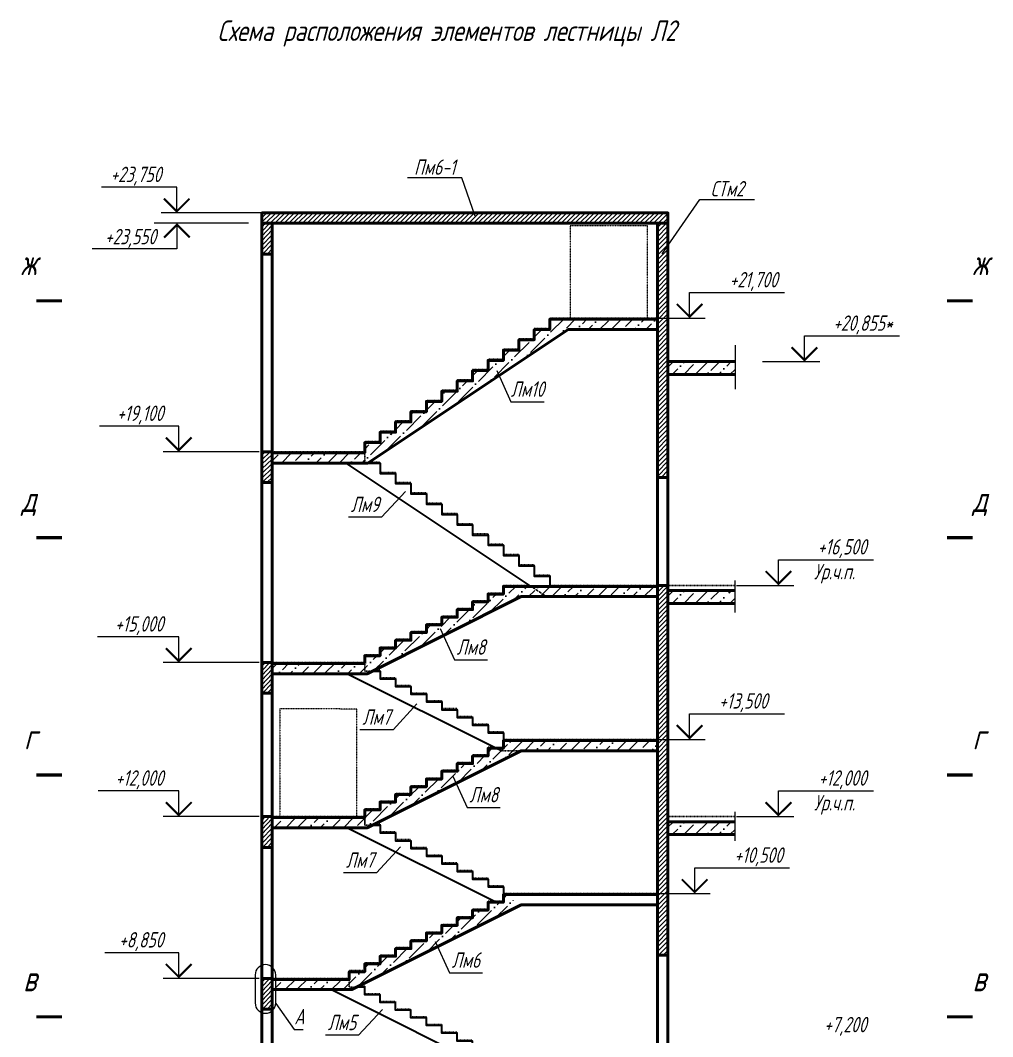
# Model space of a CAD drawing. Header units: millimetres. Extents: x 645 to 249636, y -127504 to 76561.
# Drawn here: x 196116 to 215035, y 56777 to 76561 of the extents above; entities that cross this region are included whole.
import ezdxf
from ezdxf.enums import TextEntityAlignment as Align

# ---------------------------------------------------------------- set-up
doc = ezdxf.new("R2010")
doc.units = ezdxf.units.MM
doc.linetypes.add('JIS_02_0.7', pattern=[1.35, 0.75, -0.6])
doc.linetypes.add('JIS_02_1.0', pattern=[2, 1, -1])
doc.layers.get('Defpoints').update_dxf_attribs({"color": 8})
for name, color, linetype, lineweight in [('лестницы', 52, 'Continuous', 50), ('монолит', 5, 'Continuous', 50), ('размер', 202, 'Continuous', 15)]:
    doc.layers.add(name, color=color, linetype=linetype, lineweight=lineweight)
doc.layers.add('пол', color=7, linetype='JIS_02_1.0')
doc.styles.add('3.0', font='simplex.shx', dxfattribs={"width": 0.7, "oblique": 15, "height": 2.8})
doc.styles.add('UNR Sim', font='simplex.shx', dxfattribs={"width": 0.65})
doc.styles.add('РАБОЧИЙ_шрифт', font='romans.shx', dxfattribs={"width": 0.7, "oblique": 15})
pattern_1 = [(45, (-202146133.344, 200790560.567), (-44.901280605, 44.901280605), [])]
pattern_2 = [(45, (-202145433.344, 200790560.567), (-44.901280605, 44.901280605), [])]
pattern_3 = [(45, (-76629872.03, 51571919.8), (84.18990114, 308.69630416), [396.875, -79.375, 0, -79.375])]

# ---------------------------------------------------------------- blocks, each defined once
blk = doc.blocks.new('vcBlockPos')
at = {"color": 0, "linetype": 'ByBlock', "lineweight": -2, "style": 'UNR Sim'}
blk.add_attdef('ПОЗИЦИЯ', text='', height=378, dxfattribs=at).set_placement((0, 0), align=Align.BOTTOM_CENTER)
at = {"color": 0, "linetype": 'ByBlock', "lineweight": -2, "style": 'UNR Sim', "flags": 1}
blk.add_attdef('КОЛИЧЕСТВО', text='', height=378, dxfattribs=at).set_placement((0, 0), align=Align.RIGHT)
at = {"color": 0, "linetype": 'ByBlock', "lineweight": -2, "style": 'UNR Sim'}
blk.add_attdef('НТЕКСТ', text='', height=378, dxfattribs=at).set_placement((0, 0), align=Align.TOP_CENTER)

msp = doc.modelspace()

# ---------------------------------------------------------------- hatches: boundary and pattern name
h = msp.add_hatch()
h.set_pattern_fill('ANSI36', color=256, scale=50)
h.set_pattern_definition(pattern_3)
h.paths.add_polyline_path([(202815.899, 68142.47), (202815.899, 68342.47), (203115.899, 68342.47), (203115.899, 68542.47), (203415.899, 68542.47), (203415.899, 68742.47), (203715.899, 68742.47), (203715.899, 68942.47), (204015.899, 68942.47), (204015.899, 69142.47), (204315.899, 69142.47), (204315.899, 69342.47), (204615.899, 69342.47), (204615.899, 69542.47), (204915.899, 69542.47), (204915.899, 69742.47), (205215.899, 69742.47), (205215.899, 69942.47), (205515.899, 69942.47), (205515.899, 70142.47), (205815.899, 70142.47), (205815.899, 70342.47), (206115.899, 70342.47), (206115.899, 70542.47), (206415.899, 70542.47), (206415.899, 70742.47), (208515.972, 70742.47), (208515.972, 70542.47), (206776.454, 70542.47), (202876.454, 67942.47), (201015.972, 67942.47), (201015.972, 68142.47)])
h = msp.add_hatch()
h.set_pattern_fill('ANSI36', color=256, scale=50)
h.set_pattern_definition([(45, (-76635172.03, 51571739.8), (84.18990114, 308.69630416), [396.875, -79.375, 0, -79.375])])
h.paths.add_polyline_path([(210022.759, 69667.401), (210022.759, 69917.401), (208715.972, 69917.401), (208715.972, 69667.401)])
h = msp.add_hatch()
h.set_pattern_fill('ANSI36', color=256, scale=50)
h.set_pattern_definition(pattern_3)
h.paths.add_polyline_path([(202815.899, 64042.47), (202815.899, 64192.47), (203115.899, 64192.47), (203115.899, 64342.47), (203415.899, 64342.47), (203415.899, 64492.47), (203715.899, 64492.47), (203715.899, 64642.47), (204015.899, 64642.47), (204015.899, 64792.47), (204315.899, 64792.47), (204315.899, 64942.47), (204615.899, 64942.47), (204615.899, 65092.47), (204915.899, 65092.47), (204915.899, 65242.47), (205215.899, 65242.47), (205215.899, 65392.47), (205515.899, 65392.47), (205515.899, 65542.47), (205815.899, 65542.47), (205515.899, 65542.47), (208515.972, 65542.47), (208515.972, 65342.47), (205863.113, 65342.47), (202863.113, 63842.47), (201015.972, 63842.47), (201015.972, 64042.47)])
h = msp.add_hatch()
h.set_pattern_fill('ANSI36', color=256, scale=50)
h.set_pattern_definition([(45, (-76635172.03, 51567284.8), (84.18990114, 308.69630416), [396.875, -79.375, 0, -79.375])])
h.paths.add_polyline_path([(210022.759, 65454.633), (210022.759, 65462.401), (208715.972, 65462.401), (208715.972, 65212.401), (210022.759, 65212.401), (210022.759, 65254.633), (210022.759, 65344.583), (209722.759, 65354.633)])
h = msp.add_hatch()
h.set_pattern_fill('ANSI36', color=256, scale=50)
h.set_pattern_definition(pattern_3)
h.paths.add_polyline_path([(205515.899, 62542.47), (205815.899, 62542.47), (208515.972, 62542.47), (208515.972, 62342.47), (205863.113, 62342.47), (202863.113, 60842.47), (201015.972, 60842.47), (201015.972, 61042.47), (202515.899, 61042.47), (202815.899, 61042.47), (202815.899, 61192.47), (203115.899, 61192.47), (203115.899, 61342.47), (203415.899, 61342.47), (203415.899, 61492.47), (203715.899, 61492.47), (203715.899, 61642.47), (204015.899, 61642.47), (204015.899, 61792.47), (204315.899, 61792.47), (204315.899, 61942.47), (204615.899, 61942.47), (204615.899, 62092.47), (204915.899, 62092.47), (204915.899, 62242.47), (205215.899, 62242.47), (205215.899, 62392.47), (205515.899, 62392.47)])
h = msp.add_hatch()
h.set_pattern_fill('ANSI36', color=256, scale=50)
h.set_pattern_definition([(45, (-76635172.03, 51562784.6), (84.18990114, 308.69630416), [396.875, -79.375, 0, -79.375])])
h.paths.add_polyline_path([(210022.759, 60712.198), (210022.759, 60962.198), (208715.972, 60962.198), (208715.972, 60712.198)])
h = msp.add_hatch()
h.set_pattern_fill('ANSI36', color=256, scale=50)
h.set_pattern_definition(pattern_3)
edge = h.paths.add_edge_path()
edge.add_line((205515.899, 59542.47), (208515.972, 59542.47))
edge.add_line((208515.972, 59542.47), (208515.972, 59342.47))
edge.add_line((208515.972, 59342.47), (205863.113, 59342.47))
edge.add_line((205863.113, 59342.47), (202563.113, 57692.47))
edge.add_line((202563.113, 57692.47), (201015.972, 57692.47))
edge.add_line((201015.972, 57692.47), (201015.972, 57892.47))
edge.add_line((201015.972, 57892.47), (202215.899, 57892.47))
edge.add_line((202215.899, 57892.47), (202515.899, 57892.47))
edge.add_line((202515.899, 57892.47), (202515.899, 58042.47))
edge.add_line((202515.899, 58042.47), (202815.899, 58042.47))
edge.add_line((202815.899, 58042.47), (202815.899, 58192.47))
edge.add_line((202815.899, 58192.47), (203115.899, 58192.47))
edge.add_line((203115.899, 58192.47), (203115.899, 58342.47))
edge.add_line((203115.899, 58342.47), (203415.899, 58342.47))
edge.add_line((203415.899, 58342.47), (203415.899, 58492.47))
edge.add_line((203415.899, 58492.47), (203715.899, 58492.47))
edge.add_line((203715.899, 58492.47), (203715.899, 58642.47))
edge.add_line((203715.899, 58642.47), (204015.899, 58642.47))
edge.add_line((204015.899, 58642.47), (204015.899, 58792.47))
edge.add_line((204015.899, 58792.47), (204315.899, 58792.47))
edge.add_line((204315.899, 58792.47), (204315.899, 58942.47))
edge.add_line((204315.899, 58942.47), (204615.899, 58942.47))
edge.add_line((204615.899, 58942.47), (204615.899, 59092.47))
edge.add_line((204615.899, 59092.47), (204915.899, 59092.47))
edge.add_line((204915.899, 59092.47), (204915.899, 59242.47))
edge.add_line((204915.899, 59242.47), (205215.899, 59242.47))
edge.add_line((205215.899, 59242.47), (205215.899, 59392.47))
edge.add_line((205215.899, 59392.47), (205515.899, 59392.47))
edge.add_line((205515.899, 59392.47), (205515.899, 59542.47))
edge.add_line((205515.899, 59542.47), (208515.972, 59542.47))
edge.add_line((208515.972, 59542.47), (208515.972, 59342.47))
edge.add_line((208515.972, 59342.47), (205863.113, 59342.47))
at = {"layer": 'размер', "ltscale": 0.05}
h = msp.add_hatch(dxfattribs=at)
h.set_pattern_fill('ANSI31', color=256, scale=20)
h.set_pattern_definition(pattern_1)
h.paths.add_polyline_path([(208715.972, 72612.401), (208715.972, 72812.401), (200815.972, 72812.401), (200815.972, 72612.401)])
h = msp.add_hatch(dxfattribs=at)
h.set_pattern_fill('ANSI31', color=256, scale=20)
h.set_pattern_definition(pattern_1)
h.paths.add_polyline_path([(200815.972, 72591.759), (201015.972, 72596.436), (201015.972, 72612.401), (200815.972, 72612.401)])
h.paths.add_polyline_path([(201015.972, 51452.47), (200815.972, 51452.47), (200815.972, 49062.47), (201015.972, 49062.47)])
h = msp.add_hatch(dxfattribs=at)
h.set_pattern_fill('ANSI31', color=256, scale=20)
h.set_pattern_definition([(45, (-202348817.84, 200745576.3), (-44.901280605, 44.901280605), [])])
h.paths.add_polyline_path([(201015.972, 72612.401), (200815.972, 72612.401), (200815.972, 72012.401), (201015.972, 72012.401)])
h = msp.add_hatch(dxfattribs=at)
h.set_pattern_fill('ANSI31', color=256, scale=20)
h.set_pattern_definition(pattern_2)
h.paths.add_polyline_path([(208715.972, 72612.401), (208515.972, 72612.401), (208515.972, 67662.401), (208715.972, 67662.401)])
h = msp.add_hatch(dxfattribs=at)
h.set_pattern_fill('ANSI31', color=256, scale=20)
h.set_pattern_definition([(45, (-202348817.84, 200741126.37), (-44.901280605, 44.901280605), [])])
h.paths.add_polyline_path([(201015.972, 68162.47), (200815.972, 68162.47), (200815.972, 67562.47), (201015.972, 67562.47)])
h = msp.add_hatch(dxfattribs=at)
h.set_pattern_fill('ANSI31', color=256, scale=20)
h.set_pattern_definition(pattern_2)
h.paths.add_polyline_path([(208715.972, 65562.401), (208515.972, 65562.401), (208515.972, 58362.198), (208715.972, 58362.198)])
h = msp.add_hatch(dxfattribs=at)
h.set_pattern_fill('ANSI31', color=256, scale=20)
h.set_pattern_definition([(45, (-202348817.84, 200737026.3), (-44.901280605, 44.901280605), [])])
h.paths.add_polyline_path([(201015.972, 64062.401), (200815.972, 64062.401), (200815.972, 63462.401), (201015.972, 63462.401)])
h = msp.add_hatch(dxfattribs=at)
h.set_pattern_fill('ANSI31', color=256, scale=20)
h.set_pattern_definition([(45, (-202348817.84, 200734026.3), (-44.901280605, 44.901280605), [])])
h.paths.add_polyline_path([(201015.972, 61062.401), (200815.972, 61062.401), (200815.972, 60462.401), (201015.972, 60462.401)])
h = msp.add_hatch(dxfattribs=at)
h.set_pattern_fill('ANSI31', color=256, scale=20)
h.set_pattern_definition([(45, (-202348817.84, 200730876.3), (-44.901280605, 44.901280605), [])])
h.paths.add_polyline_path([(201015.972, 57912.401), (200815.972, 57912.401), (200815.972, 57312.401), (201015.972, 57312.401)])

# ---------------------------------------------------------------- linework, layer by layer
at = {"layer": 'Defpoints', "color": 1, "linetype": 'JIS_02_0.7', "lineweight": 20, "ltscale": 4}
for p, q in [((208315.972, 72562.47), (206815.972, 72562.47)), ((206815.972, 72562.47), (206815.972, 70762.47)), ((208315.972, 70762.47), (208315.972, 72562.47))]:
    msp.add_line(p, q, dxfattribs=at)
msp.add_lwpolyline([(202665.972, 61062.401), (202665.972, 63155.233), (201165.972, 63157.128), (201165.972, 61057.128)], dxfattribs=at)
at = {"layer": 'лестницы', "ltscale": 0.05}
msp.add_line((208315.972, 70762.47), (208315.972, 70762.47), dxfattribs=at)
at = {"layer": 'монолит', "ltscale": 5}
for p, q in [((200815.972, 72612.401), (200815.972, 47912.47)), ((201015.972, 72612.401), (201015.972, 47912.47)), ((208515.972, 72612.401), (208515.972, 47912.47)), ((208715.972, 72612.401), (208715.972, 47912.47)), ((208515.972, 71760.166), (208515.972, 71960.166)), ((208715.972, 67662.401), (208515.972, 67662.401)), ((208715.972, 65562.401), (208515.972, 65562.401)), ((208715.972, 58362.198), (208515.972, 58362.198))]:
    msp.add_line(p, q, dxfattribs=at)
at = {"layer": 'монолит', "ltscale": 0.05}
for p, q in [((201015.972, 72612.401), (200815.972, 72612.401)), ((200815.972, 72612.401), (200815.972, 72012.401)), ((201015.972, 72012.401), (201015.972, 72612.401)), ((200815.972, 72012.401), (201015.972, 72012.401)), ((201015.972, 68162.47), (200815.972, 68162.47)), ((200815.972, 68162.47), (200815.972, 67562.47)), ((201015.972, 67562.47), (201015.972, 68162.47)), ((200815.972, 67562.47), (201015.972, 67562.47)), ((201015.972, 64062.401), (200815.972, 64062.401)), ((200815.972, 64062.401), (200815.972, 63462.401)), ((201015.972, 63462.401), (201015.972, 64062.401)), ((200815.972, 63462.401), (201015.972, 63462.401)), ((201015.972, 61062.401), (200815.972, 61062.401)), ((200815.972, 61062.401), (200815.972, 60462.401)), ((201015.972, 60462.401), (201015.972, 61062.401)), ((200815.972, 60462.401), (201015.972, 60462.401)), ((201015.972, 57912.401), (200815.972, 57912.401)), ((200815.972, 57912.401), (200815.972, 57312.401)), ((201015.972, 57312.401), (201015.972, 57912.401)), ((200815.972, 57312.401), (201015.972, 57312.401))]:
    msp.add_line(p, q, dxfattribs=at)
at = {"layer": 'монолит', "ltscale": 5}
for points in [[(200815.972, 72612.401), (208715.972, 72612.401), (208715.972, 72812.401), (200815.972, 72812.401)], [(202815.899, 68142.47), (202815.899, 68342.47), (203115.899, 68342.47), (203115.899, 68542.47), (203415.899, 68542.47), (203415.899, 68742.47), (203715.899, 68742.47), (203715.899, 68942.47), (204015.899, 68942.47), (204015.899, 69142.47), (204315.899, 69142.47), (204315.899, 69342.47), (204615.899, 69342.47), (204615.899, 69542.47), (204915.899, 69542.47), (204915.899, 69742.47), (205215.899, 69742.47), (205215.899, 69942.47), (205515.899, 69942.47), (205515.899, 70142.47), (205815.899, 70142.47), (205815.899, 70342.47), (206115.899, 70342.47), (206115.899, 70542.47), (206415.899, 70542.47), (206415.899, 70742.47), (208515.972, 70742.47), (208515.972, 70542.47), (206776.454, 70542.47), (202876.454, 67942.47), (201015.972, 67942.47), (201015.972, 68142.47)], [(202815.899, 64042.47), (202815.899, 64192.47), (203115.899, 64192.47), (203115.899, 64342.47), (203415.899, 64342.47), (203415.899, 64492.47), (203715.899, 64492.47), (203715.899, 64642.47), (204015.899, 64642.47), (204015.899, 64792.47), (204315.899, 64792.47), (204315.899, 64942.47), (204615.899, 64942.47), (204615.899, 65092.47), (204915.899, 65092.47), (204915.899, 65242.47), (205215.899, 65242.47), (205215.899, 65392.47), (205515.899, 65392.47), (205515.899, 65542.47), (205815.899, 65542.47), (205515.899, 65542.47), (208515.972, 65542.47), (208515.972, 65342.47), (205863.113, 65342.47), (205863.113, 65342.47), (205863.113, 65342.47), (205863.113, 65342.47), (202863.113, 63842.47), (201015.972, 63842.47), (201015.972, 64042.47), (201015.972, 64042.47)], [(205515.899, 62542.47), (205515.899, 62542.47), (205815.899, 62542.47), (208515.972, 62542.47), (208515.972, 62342.47), (205863.113, 62342.47), (202863.113, 60842.47), (201015.972, 60842.47), (201015.972, 61042.47), (202515.899, 61042.47), (202815.899, 61042.47), (202815.899, 61192.47), (203115.899, 61192.47), (203115.899, 61342.47), (203415.899, 61342.47), (203415.899, 61492.47), (203715.899, 61492.47), (203715.899, 61642.47), (204015.899, 61642.47), (204015.899, 61792.47), (204315.899, 61792.47), (204315.899, 61942.47), (204615.899, 61942.47), (204615.899, 62092.47), (204915.899, 62092.47), (204915.899, 62242.47), (205215.899, 62242.47), (205215.899, 62392.47), (205515.899, 62392.47)]]:
    msp.add_lwpolyline(points, close=True, dxfattribs=at)
for points in [[(210022.759, 69667.401), (208715.972, 69667.401), (208715.972, 69667.401), (208715.972, 69917.401), (210022.759, 69917.401)], [(210022.759, 65212.401), (208715.972, 65212.401), (208715.972, 65212.401), (208715.972, 65462.401), (210022.759, 65462.401)], [(210022.759, 60712.198), (208715.972, 60712.198), (208715.972, 60712.198), (208715.972, 60962.198), (210022.759, 60962.198)], [(205515.899, 59542.47), (205515.899, 59542.47), (205515.899, 59542.47), (208515.972, 59542.47), (208515.972, 59342.47), (205863.113, 59342.47), (202563.113, 57692.47), (201015.972, 57692.47), (201015.972, 57892.47), (202215.899, 57892.47), (202515.899, 57892.47), (202515.899, 58042.47), (202815.899, 58042.47), (202815.899, 58192.47), (203115.899, 58192.47), (203115.899, 58342.47), (203415.899, 58342.47), (203415.899, 58492.47), (203715.899, 58492.47), (203715.899, 58642.47), (204015.899, 58642.47), (204015.899, 58792.47), (204315.899, 58792.47), (204315.899, 58942.47), (204615.899, 58942.47), (204615.899, 59092.47), (204915.899, 59092.47), (204915.899, 59242.47), (205215.899, 59242.47), (205215.899, 59392.47), (205215.899, 59392.47), (205515.899, 59392.47), (205515.899, 59542.47), (205515.899, 59542.47), (208515.972, 59542.47), (208515.972, 59342.47), (205863.113, 59342.47)]]:
    msp.add_lwpolyline(points, dxfattribs=at)
at = {"layer": 'монолит', "lineweight": 30, "ltscale": 5}
for points in [[(206055.344, 65542.47), (202455.344, 67942.47)], [(202876.454, 67942.47), (203115.899, 67942.47), (203115.899, 67742.47), (203415.899, 67742.47), (203415.899, 67542.47), (203715.899, 67542.47), (203715.899, 67342.47), (204015.899, 67342.47), (204015.899, 67142.47), (204315.899, 67142.47), (204315.899, 66942.47), (204615.899, 66942.47), (204615.899, 66742.47), (204915.899, 66742.47), (204915.899, 66542.47), (205215.899, 66542.47), (205215.899, 66342.47), (205515.899, 66342.47), (205515.899, 66142.47), (205815.899, 66142.47), (205815.899, 65942.47), (206115.899, 65942.47), (206115.899, 65742.47), (206415.899, 65742.47), (206415.899, 65562.401)], [(205368.685, 62392.47), (202468.685, 63842.47)], [(202963.113, 63892.47), (203115.899, 63892.47), (203115.899, 63742.47), (203415.899, 63742.47), (203415.899, 63592.47), (203715.899, 63592.47), (203715.899, 63442.47), (204015.899, 63442.47), (204015.899, 63292.47), (204315.899, 63292.47), (204315.899, 63142.47), (204615.899, 63142.47), (204615.899, 62992.47), (204915.899, 62992.47), (204915.899, 62842.47), (205215.899, 62842.47), (205215.899, 62692.47), (205515.899, 62692.47), (205515.899, 62542.47), (208515.972, 62542.47), (208515.972, 62342.47), (205863.113, 62342.47)], [(205368.685, 59392.47), (202468.685, 60842.47)], [(202963.113, 60892.47), (203115.899, 60892.47), (203115.899, 60742.47), (203415.899, 60742.47), (203415.899, 60592.47), (203715.899, 60592.47), (203715.899, 60442.47), (204015.899, 60442.47), (204015.899, 60292.47), (204315.899, 60292.47), (204315.899, 60142.47), (204615.899, 60142.47), (204615.899, 59992.47), (204915.899, 59992.47), (204915.899, 59842.47), (205215.899, 59842.47), (205215.899, 59692.47), (205515.899, 59692.47), (205515.899, 59542.47)], [(202168.685, 57692.47), (205468.685, 56042.47), (205815.899, 56042.47)], [(206115.899, 56242.47), (205515.899, 56242.47), (205515.899, 56392.47), (205215.899, 56392.47), (205215.899, 56542.47), (204915.899, 56542.47), (204915.899, 56692.47), (204615.899, 56692.47), (204615.899, 56842.47), (204315.899, 56842.47), (204315.899, 56992.47), (204015.899, 56992.47), (204015.899, 57142.47), (203715.899, 57142.47), (203715.899, 57292.47), (203415.899, 57292.47), (203415.899, 57442.47), (203115.899, 57442.47), (203115.899, 57592.47), (202815.899, 57592.47), (202815.899, 57742.47), (202663.113, 57742.47)]]:
    msp.add_lwpolyline(points, dxfattribs=at)
at = {"layer": 'пол'}
for p, q in [((202815.899, 68142.47), (202815.899, 67942.47)), ((206055.344, 65542.47), (206355.344, 65342.47)), ((208715.972, 65562.401), (210022.759, 65562.401)), ((202963.113, 63892.47), (202815.899, 63892.47)), ((205368.685, 62392.47), (205468.685, 62342.47)), ((205468.685, 62342.47), (205863.113, 62342.47)), ((208715.972, 61062.198), (210022.759, 61062.198)), ((202963.113, 60892.47), (202815.899, 60892.47))]:
    msp.add_line(p, q, dxfattribs=at)
for points in [[(208515.972, 70762.47), (206415.899, 70762.47), (206415.899, 70562.47), (206115.899, 70562.47), (206115.899, 70362.47), (205815.899, 70362.47), (205815.899, 70162.47), (205515.899, 70162.47), (205515.899, 69962.47), (205215.899, 69962.47), (205215.899, 69762.47), (204915.899, 69762.47), (204915.899, 69562.47), (204615.899, 69562.47), (204615.899, 69362.47), (204315.899, 69362.47), (204315.899, 69162.47), (204015.899, 69162.47), (204015.899, 68962.47), (203715.899, 68962.47), (203715.899, 68762.47), (203415.899, 68762.47), (203415.899, 68562.47), (203115.899, 68562.47), (203115.899, 68362.47), (202815.899, 68362.47), (202815.899, 68162.47)], [(201015.972, 68162.47), (202815.899, 68162.47), (202815.899, 67962.47)], [(202906.454, 67962.47), (203115.899, 67962.47), (203115.899, 67762.47), (203415.899, 67762.47), (203415.899, 67562.47), (203715.899, 67562.47), (203715.899, 67362.47), (204015.899, 67362.47), (204015.899, 67162.47), (204315.899, 67162.47), (204315.899, 66962.47), (204615.899, 66962.47), (204615.899, 66762.47), (204915.899, 66762.47), (204915.899, 66562.47), (205215.899, 66562.47), (205215.899, 66362.47), (205515.899, 66362.47), (205515.899, 66162.47), (205815.899, 66162.47), (205815.899, 65962.47), (206115.899, 65962.47), (206115.899, 65762.47), (206415.899, 65762.47), (206415.899, 65562.47)], [(202815.899, 64062.401), (202815.899, 64212.401), (203115.899, 64212.401), (203115.899, 64362.401), (203415.899, 64362.401), (203415.899, 64512.401), (203715.899, 64512.401), (203715.899, 64662.401), (204015.899, 64662.401), (204015.899, 64812.401), (204315.899, 64812.401), (204315.899, 64962.401), (204615.899, 64962.401), (204615.899, 65112.401), (204915.899, 65112.401), (204915.899, 65262.401), (205215.899, 65262.401), (205215.899, 65412.401), (205515.899, 65412.401), (205515.899, 65562.401), (206025.448, 65562.401)], [(206415.899, 65562.401), (208515.972, 65562.401)], [(202815.899, 63892.47), (202815.899, 64062.401), (201015.972, 64062.401)], [(205515.899, 62562.401), (205515.899, 62712.401), (205215.899, 62712.401), (205215.899, 62862.401), (204915.899, 62862.401), (204915.899, 63012.401), (204615.899, 63012.401), (204615.899, 63162.401), (204315.899, 63162.401), (204315.899, 63312.401), (204015.899, 63312.401), (204015.899, 63462.401), (203715.899, 63462.401), (203715.899, 63612.401), (203415.899, 63612.401), (203415.899, 63762.401), (203115.899, 63762.401), (203115.899, 63912.401), (203002.974, 63912.401)], [(205515.899, 62542.47), (205515.899, 62562.401), (208515.972, 62562.401)], [(202815.899, 61062.401), (202815.899, 61212.401), (203115.899, 61212.401), (203115.899, 61362.401), (203415.899, 61362.401), (203415.899, 61512.401), (203715.899, 61512.401), (203715.899, 61662.401), (204015.899, 61662.401), (204015.899, 61812.401), (204315.899, 61812.401), (204315.899, 61962.401), (204615.899, 61962.401), (204615.899, 62112.401), (204915.899, 62112.401), (204915.899, 62262.401), (205215.899, 62262.401), (205215.899, 62412.401), (205328.824, 62412.401)], [(202815.899, 60912.401), (202815.899, 61062.401), (201015.972, 61062.401)], [(202815.899, 61042.47), (202815.899, 60892.47)], [(205515.899, 59562.401), (205515.899, 59712.401), (205215.899, 59712.401), (205215.899, 59862.401), (204915.899, 59862.401), (204915.899, 60012.401), (204615.899, 60012.401), (204615.899, 60162.401), (204315.899, 60162.401), (204315.899, 60312.401), (204015.899, 60312.401), (204015.899, 60462.401), (203715.899, 60462.401), (203715.899, 60612.401), (203415.899, 60612.401), (203415.899, 60762.401), (203115.899, 60762.401), (203115.899, 60912.401), (203002.974, 60912.401)], [(205515.899, 59542.47), (205515.899, 59562.401), (208515.972, 59562.401)], [(202515.899, 57912.401), (202515.899, 58062.401), (202815.899, 58062.401), (202815.899, 58212.401), (203115.899, 58212.401), (203115.899, 58362.401), (203415.899, 58362.401), (203415.899, 58512.401), (203715.899, 58512.401), (203715.899, 58662.401), (204015.899, 58662.401), (204015.899, 58812.401), (204315.899, 58812.401), (204315.899, 58962.401), (204615.899, 58962.401), (204615.899, 59112.401), (204915.899, 59112.401), (204915.899, 59262.401), (205215.899, 59262.401), (205215.899, 59412.401), (205515.899, 59412.401)], [(202515.899, 57892.47), (202515.899, 57912.401), (201015.972, 57912.401)], [(202663.113, 57742.47), (202515.899, 57742.47), (202515.899, 57892.47)], [(205515.899, 56262.401), (205515.899, 56412.401), (205215.899, 56412.401), (205215.899, 56562.401), (204915.899, 56562.401), (204915.899, 56712.401), (204615.899, 56712.401), (204615.899, 56862.401), (204315.899, 56862.401), (204315.899, 57012.401), (204015.899, 57012.401), (204015.899, 57162.401), (203715.899, 57162.401), (203715.899, 57312.401), (203415.899, 57312.401), (203415.899, 57462.401), (203115.899, 57462.401), (203115.899, 57612.401), (202815.899, 57612.401), (202815.899, 57762.401), (202702.974, 57762.401)]]:
    msp.add_lwpolyline(points, dxfattribs=at)
at = {"layer": 'размер'}
for p, q in [((201413.552, 72812.401), (198858.223, 72812.401)), ((200556.184, 72612.401), (198721.38, 72612.401)), ((208323.165, 70762.47), (209438.623, 70762.47)), ((210557.035, 69917.401), (211672.493, 69917.401)), ((200765.972, 68162.47), (198898.284, 68162.47)), ((210051.354, 65562.401), (211166.812, 65562.401)), ((200765.972, 64062.401), (198898.284, 64062.401)), ((208323.165, 62562.401), (209438.623, 62562.401)), ((200765.972, 61062.401), (198898.284, 61062.401)), ((210051.354, 61062.198), (211166.812, 61062.198)), ((208421.453, 59562.401), (209536.911, 59562.401)), ((200765.972, 57912.401), (198898.284, 57912.401))]:
    msp.add_line(p, q, dxfattribs=at)
at = {"layer": 'размер', "ltscale": 0.05}
for p, q in [((210022.759, 70234.845), (210022.759, 69381.576)), ((210022.759, 65034.13), (210022.759, 65655.037)), ((210022.759, 60589.473), (210022.759, 61156.042))]:
    msp.add_line(p, q, dxfattribs=at)
at = {"layer": 'размер'}
for points in [[(204965.258, 72749.924), (204708.272, 73493.759), (203648.272, 73493.759)], [(199158.223, 72812.401), (199158.223, 73312.401), (197698.223, 73312.401)], [(208602.987, 72013.989), (209339.414, 73073.932), (210399.414, 73073.932)], [(199162.9, 72612.401), (199162.9, 72112.401), (197513.736, 72112.401)], [(209138.623, 70762.47), (209138.623, 71262.47), (210985.29, 71262.47)], [(211372.493, 69917.401), (211372.493, 70417.401), (213219.16, 70417.401)], [(199198.284, 68162.47), (199198.284, 68662.47), (197659.039, 68662.47)], [(203611.837, 67392.647), (203145.224, 66888.628), (202500.151, 66888.628)], [(210866.812, 65562.401), (210866.812, 66062.401), (212713.479, 66062.401)], [(199198.284, 64062.401), (199198.284, 64562.401), (197619.588, 64562.401)], [(203833.8, 63253.433), (203367.187, 62749.414), (202722.114, 62749.414)], [(209138.623, 62562.401), (209138.623, 63062.401), (210985.29, 63062.401)], [(199198.284, 61062.401), (199198.284, 61562.401), (197631.874, 61562.401)], [(210866.812, 61062.198), (210866.812, 61562.198), (212713.479, 61562.198)], [(203513.676, 60469.718), (203047.063, 59965.699), (202401.989, 59965.699)], [(209236.911, 59562.401), (209236.911, 60062.401), (211083.578, 60062.401)], [(199198.284, 57912.401), (199198.284, 58412.401), (197760.491, 58412.401)], [(201085.529, 57421.986), (201441.556, 56917.688), (201621.556, 56917.688)], [(203163.293, 57307.662), (202696.681, 56803.643), (202051.607, 56803.643)]]:
    msp.add_lwpolyline(points, dxfattribs=at)
for points, format in [([(199408.223, 73090.681, 40, 40, 0), (199158.223, 72840.681, 40, 40, 0), (198908.223, 73090.681, 40, 40, 0)], "xyseb"), ([(199412.9, 72334.121, 40, 40, 0), (199162.9, 72584.121, 40, 40, 0), (198912.9, 72334.121, 40, 40, 0)], "xyseb"), ([(196927.105, 71099.539, 60, 60, 0), (196427.105, 71099.539, 60, 60, 0), (196627.105, 71099.539, 0, 80, 0), (196627.105, 71399.539, 0, 0, 0), (196627.105, 71899.539, 0, 0, 0)], "xyseb"), ([(214143.348, 71099.539, 60, 60, 0), (214643.348, 71099.539, 60, 60, 0), (214443.348, 71099.539, 0, 80, 0), (214443.348, 71399.539, 0, 0, 0), (214443.348, 71899.539, 0, 0, 0)], "xyseb"), ([(208888.623, 71040.75, 40, 40, 0), (209138.623, 70790.75, 40, 40, 0), (209388.623, 71040.75, 40, 40, 0)], "xyseb"), ([(211122.493, 70195.681, 40, 40, 0), (211372.493, 69945.681, 40, 40, 0), (211622.493, 70195.681, 40, 40, 0)], "xyseb"), ([(199448.284, 68440.75, 40, 40, 0), (199198.284, 68190.75, 40, 40, 0), (198948.284, 68440.75, 40, 40, 0)], "xyseb"), ([(196927.105, 66491.139, 60, 60, 0), (196427.105, 66491.139, 60, 60, 0), (196627.105, 66491.139, 0, 80, 0), (196627.105, 66791.139, 0, 0, 0), (196627.105, 67291.139, 0, 0, 0)], "xyseb"), ([(214143.348, 66491.139, 60, 60, 0), (214643.348, 66491.139, 60, 60, 0), (214443.348, 66491.139, 0, 80, 0), (214443.348, 66791.139, 0, 0, 0), (214443.348, 67291.139, 0, 0, 0)], "xyseb"), ([(210616.812, 65840.681, 40, 40, 0), (210866.812, 65590.681, 40, 40, 0), (211116.812, 65840.681, 40, 40, 0)], "xyseb"), ([(199448.284, 64340.681, 40, 40, 0), (199198.284, 64090.681, 40, 40, 0), (198948.284, 64340.681, 40, 40, 0)], "xyseb"), ([(208888.623, 62840.681, 40, 40, 0), (209138.623, 62590.681, 40, 40, 0), (209388.623, 62840.681, 40, 40, 0)], "xyseb"), ([(196927.105, 61870.766, 60, 60, 0), (196427.105, 61870.766, 60, 60, 0), (196627.105, 61870.766, 0, 80, 0), (196627.105, 62170.766, 0, 0, 0), (196627.105, 62670.766, 0, 0, 0)], "xyseb"), ([(214143.348, 61870.766, 60, 60, 0), (214643.348, 61870.766, 60, 60, 0), (214443.348, 61870.766, 0, 80, 0), (214443.348, 62170.766, 0, 0, 0), (214443.348, 62670.766, 0, 0, 0)], "xyseb"), ([(199448.284, 61340.681, 40, 40, 0), (199198.284, 61090.681, 40, 40, 0), (198948.284, 61340.681, 40, 40, 0)], "xyseb"), ([(210616.812, 61340.478, 40, 40, 0), (210866.812, 61090.478, 40, 40, 0), (211116.812, 61340.478, 40, 40, 0)], "xyseb"), ([(208986.911, 59840.681, 40, 40, 0), (209236.911, 59590.681, 40, 40, 0), (209486.911, 59840.681, 40, 40, 0)], "xyseb"), ([(199448.284, 58190.681, 40, 40, 0), (199198.284, 57940.681, 40, 40, 0), (198948.284, 58190.681, 40, 40, 0)], "xyseb"), ([(201085.816, 57432.726), (201085.816, 57978.591, 1), (200684.704, 57978.591), (200684.704, 57432.726, 1), (201085.816, 57432.726)], "xyb"), ([(196927.105, 57161.452, 60, 60, 0), (196427.105, 57161.452, 60, 60, 0), (196627.105, 57161.452, 0, 80, 0), (196627.105, 57461.452, 0, 0, 0), (196627.105, 57961.452, 0, 0, 0)], "xyseb"), ([(214143.348, 57161.452, 60, 60, 0), (214643.348, 57161.452, 60, 60, 0), (214443.348, 57161.452, 0, 80, 0), (214443.348, 57461.452, 0, 0, 0), (214443.348, 57961.452, 0, 0, 0)], "xyseb")]:
    msp.add_lwpolyline(points, format=format, dxfattribs=at)
at = {"layer": 'размер', "ltscale": 0.05}
for points in [[(205384.668, 69742.722), (205661.723, 69132.451), (206306.796, 69132.451)], [(204285.615, 64722.041), (204562.67, 64111.771), (205207.743, 64111.771)], [(204533.158, 61848.261), (204810.212, 61237.991), (205455.286, 61237.991)], [(204186.631, 58629.214), (204463.685, 58018.943), (205108.758, 58018.943)]]:
    msp.add_lwpolyline(points, dxfattribs=at)

# ---------------------------------------------------------------- block references
at = {"layer": 'размер', "color": 1, "lineweight": 30}
ref = msp.add_blockref('vcBlockPos', (204178.272, 73493.759), dxfattribs=dict(at, xscale=-100, yscale=100, zscale=100))
ref.add_attrib('ПОЗИЦИЯ', 'Пм6-1', dxfattribs={"layer": '0', "color": 0, "linetype": 'ByBlock', "lineweight": -2, "height": 300, "style": '3.0', "oblique": 15, "width": 0.7}).set_placement((204178.272, 73553.759), align=Align.CENTER)
ref = msp.add_blockref('vcBlockPos', (209869.414, 73073.932), dxfattribs=dict(at, xscale=100, yscale=100, zscale=100))
ref.add_attrib('ПОЗИЦИЯ', 'СТм2', dxfattribs={"layer": '0', "color": 0, "linetype": 'ByBlock', "lineweight": -2, "height": 300, "style": '3.0', "oblique": 15, "width": 0.7}).set_placement((209869.414, 73133.932), align=Align.CENTER)
at = {"layer": 'размер', "lineweight": 30}
ref = msp.add_blockref('vcBlockPos', (205984.26, 69132.451), dxfattribs=dict(at, xscale=-100, yscale=100, zscale=100))
ref.add_attrib('ПОЗИЦИЯ', 'Лм10', dxfattribs={"layer": '0', "color": 0, "linetype": 'ByBlock', "lineweight": -2, "height": 300, "style": 'РАБОЧИЙ_шрифт', "oblique": 15, "width": 0.7}).set_placement((205984.26, 69232.451), align=Align.CENTER)
ref = msp.add_blockref('vcBlockPos', (202822.688, 66888.628), dxfattribs=dict(at, xscale=-100, yscale=100, zscale=100))
ref.add_attrib('ПОЗИЦИЯ', 'Лм9', dxfattribs={"layer": '0', "color": 0, "linetype": 'ByBlock', "lineweight": -2, "height": 300, "style": 'РАБОЧИЙ_шрифт', "oblique": 15, "width": 0.7}).set_placement((202822.688, 66988.628), align=Align.CENTER)
ref = msp.add_blockref('vcBlockPos', (204885.207, 64111.771), dxfattribs=dict(at, xscale=-100, yscale=100, zscale=100))
ref.add_attrib('ПОЗИЦИЯ', 'Лм8', dxfattribs={"layer": '0', "color": 0, "linetype": 'ByBlock', "lineweight": -2, "height": 300, "style": 'РАБОЧИЙ_шрифт', "oblique": 15, "width": 0.7}).set_placement((204885.207, 64211.771), align=Align.CENTER)
ref = msp.add_blockref('vcBlockPos', (203044.651, 62749.414), dxfattribs=dict(at, xscale=-100, yscale=100, zscale=100))
ref.add_attrib('ПОЗИЦИЯ', 'Лм7', dxfattribs={"layer": '0', "color": 0, "linetype": 'ByBlock', "lineweight": -2, "height": 300, "style": 'РАБОЧИЙ_шрифт', "oblique": 15, "width": 0.7}).set_placement((203044.651, 62849.414), align=Align.CENTER)
ref = msp.add_blockref('vcBlockPos', (205132.749, 61237.991), dxfattribs=dict(at, xscale=-100, yscale=100, zscale=100))
ref.add_attrib('ПОЗИЦИЯ', 'Лм8', dxfattribs={"layer": '0', "color": 0, "linetype": 'ByBlock', "lineweight": -2, "height": 300, "style": 'РАБОЧИЙ_шрифт', "oblique": 15, "width": 0.7}).set_placement((205132.749, 61337.991), align=Align.CENTER)
ref = msp.add_blockref('vcBlockPos', (202724.526, 59965.699), dxfattribs=dict(at, xscale=-100, yscale=100, zscale=100))
ref.add_attrib('ПОЗИЦИЯ', 'Лм7', dxfattribs={"layer": '0', "color": 0, "linetype": 'ByBlock', "lineweight": -2, "height": 300, "style": 'РАБОЧИЙ_шрифт', "oblique": 15, "width": 0.7}).set_placement((202724.526, 60065.699), align=Align.CENTER)
ref = msp.add_blockref('vcBlockPos', (204786.222, 58018.943), dxfattribs=dict(at, xscale=-100, yscale=100, zscale=100))
ref.add_attrib('ПОЗИЦИЯ', 'Лм6', dxfattribs={"layer": '0', "color": 0, "linetype": 'ByBlock', "lineweight": -2, "height": 300, "style": 'РАБОЧИЙ_шрифт', "oblique": 15, "width": 0.7}).set_placement((204786.222, 58118.943), align=Align.CENTER)
ref = msp.add_blockref('vcBlockPos', (202374.144, 56803.643), dxfattribs=dict(at, xscale=-100, yscale=100, zscale=100))
ref.add_attrib('ПОЗИЦИЯ', 'Лм5', dxfattribs={"layer": '0', "color": 0, "linetype": 'ByBlock', "lineweight": -2, "height": 300, "style": 'РАБОЧИЙ_шрифт', "oblique": 15, "width": 0.7}).set_placement((202374.144, 56903.643), align=Align.CENTER)

# ---------------------------------------------------------------- texts
at = {"layer": 'размер', "color": 1, "lineweight": 40, "ltscale": 35, "style": '3.0', "oblique": 15, "width": 0.75}
msp.add_text('Схема расположения элементов лестницы Л2', height=400, dxfattribs=at).set_placement((199948.858, 76159.902))
at = {"layer": 'размер', "style": '3.0', "oblique": 15, "width": 0.7}
for s, p in [('+23,750', (198858.223, 73412.401)), ('+23,550', (198756.78, 72201.065)), ('+21,700', (210851.956, 71362.47)), ('+20,855*', (213085.826, 70517.401)), ('+19,100', (198898.284, 68762.47)), ('+16,500', (212580.145, 66162.401)), ('Ур.ч.п.', (212356.652, 65680.499)), ('+15,000', (198898.284, 64662.401)), ('+13,500', (210656.637, 63162.401)), ('+12,000', (198898.284, 61662.401)), ('+12,000', (212580.145, 61662.198)), ('Ур.ч.п.', (212356.652, 61180.296)), ('+10,500', (210950.245, 60162.401)), ('+8,850', (198898.284, 58512.401)), ('+7,200', (212580.145, 56862.198))]:
    msp.add_text(s, height=300, dxfattribs=at).set_placement(p, align=Align.RIGHT)
at = {"layer": 'размер', "lineweight": 30, "style": '3.0', "oblique": 15, "width": 0.7}
for s, p in [('ж', (196427.105, 71599.539)), ('д', (196427.105, 66991.139)), ('г', (196427.105, 62370.766)), ('в', (196427.105, 57661.452))]:
    msp.add_text(s, height=500, dxfattribs=at).set_placement(p, align=Align.RIGHT)
for s, height, p in [('ж', 500, (214643.348, 71599.539)), ('д', 500, (214643.348, 66991.139)), ('г', 500, (214643.348, 62370.766)), ('в', 500, (214643.348, 57661.452)), ('А', 300, (201446.556, 57017.688))]:
    msp.add_text(s, height=height, dxfattribs=at).set_placement(p)

doc.saveas('drawing.dxf')
